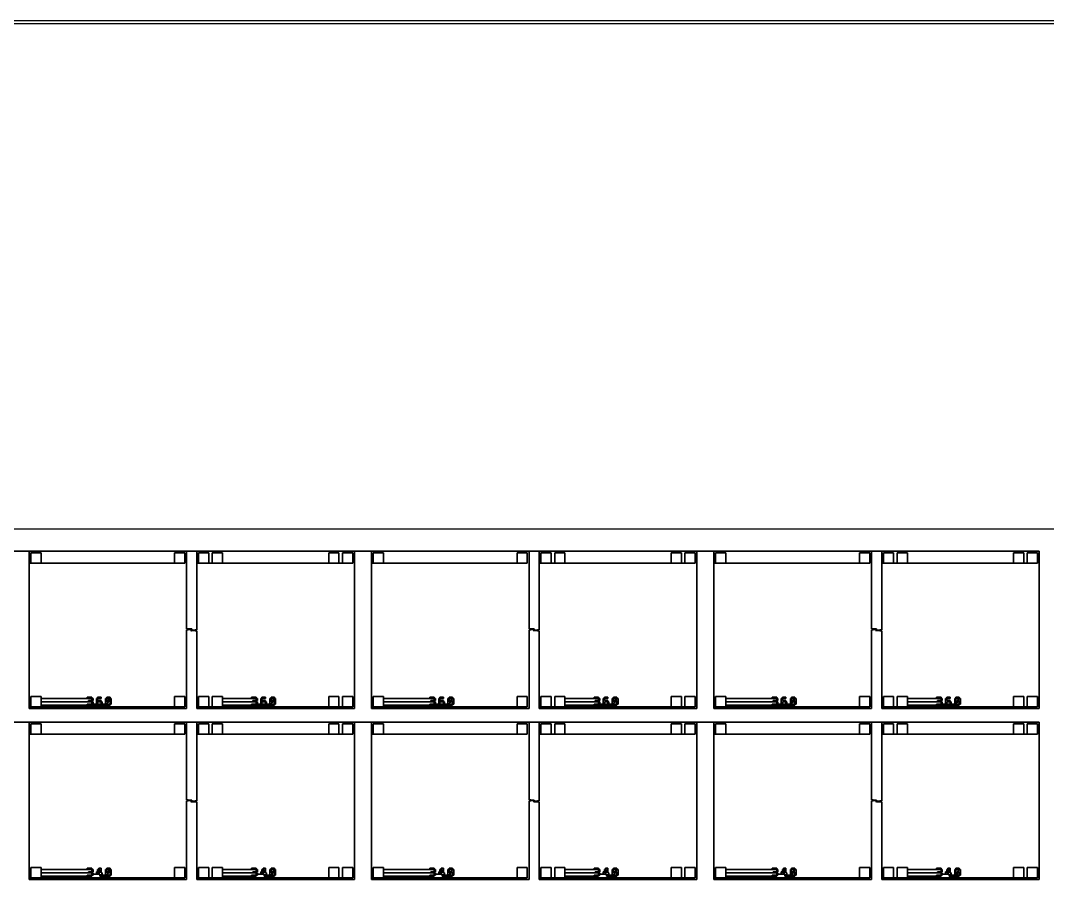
# Model space of a CAD drawing. Extents: x -10 to 10010, y -10 to 10010.
# Drawn here: x 5475 to 8474, y 7480 to 10010 of the extents above; entities that cross this region are included whole.
import ezdxf

# ---------------------------------------------------------------- set-up
doc = ezdxf.new("R2010")
doc.units = 0
for name, color, linetype in [('L0D0', 2, 'CONTINUOUS'), ('L10D0', 9, 'CONTINUOUS'), ('L11D0', 10, 'CONTINUOUS'), ('L5D0', 5, 'CONTINUOUS'), ('L6D0', 6, 'CONTINUOUS'), ('L7D0', 7, 'CONTINUOUS'), ('L8D0', 8, 'CONTINUOUS')]:
    doc.layers.add(name, color=color, linetype=linetype)

msp = doc.modelspace()

# ---------------------------------------------------------------- linework, layer by layer
at = {"layer": 'L0D0'}
msp.add_lwpolyline([(-10, -10), (-10, 0), (10000, 0), (10000, 10000), (0, 10000), (0, 0), (-10, 0), (-10, 10010), (10010, 10010), (10010, -10)], close=True, dxfattribs=at)
at = {"layer": 'L10D0'}
msp.add_lwpolyline([(1475, 1475), (1475, 8525), (8525, 8525), (8525, 1475)], close=True, dxfattribs=at)
at = {"layer": 'L11D0'}
for points in [[(1475, 8525), (8525, 8525), (8525, 1475), (1475, 1475)], [(5450, 8460), (5500, 8460), (5500, 8000), (5960, 8000), (5960, 8230), (5965, 8230), (5973, 8230.75), (5974.8, 8230.75), (5974.8, 8232.25), (5973, 8232.25), (5965, 8233), (5960, 8233), (5960, 8460), (5990, 8460), (5990, 8230), (5985, 8230), (5977, 8229.25), (5975.2, 8229.25), (5975.2, 8227.75), (5977, 8227.75), (5985, 8227), (5990, 8227), (5990, 8000), (6450, 8000), (6450, 8460), (6500, 8460), (6500, 8000), (6960, 8000), (6960, 8230), (6965, 8230), (6973, 8230.75), (6974.8, 8230.75), (6974.8, 8232.25), (6973, 8232.25), (6965, 8233), (6960, 8233), (6960, 8460), (6990, 8460), (6990, 8230), (6985, 8230), (6977, 8229.25), (6975.2, 8229.25), (6975.2, 8227.75), (6977, 8227.75), (6985, 8227), (6990, 8227), (6990, 8000), (7450, 8000), (7450, 8460), (7500, 8460), (7500, 8000), (7960, 8000), (7960, 8230), (7965, 8230), (7973, 8230.75), (7974.8, 8230.75), (7974.8, 8232.25), (7973, 8232.25), (7965, 8233), (7960, 8233), (7960, 8460), (7990, 8460), (7990, 8230), (7985, 8230), (7977, 8229.25), (7975.2, 8229.25), (7975.2, 8227.75), (7977, 8227.75), (7985, 8227), (7990, 8227), (7990, 8000), (8450, 8000), (8450, 8460), (1475, 8460)], [(5450, 7960), (5500, 7960), (5500, 7500), (5960, 7500), (5960, 7730), (5965, 7730), (5973, 7730.75), (5974.8, 7730.75), (5974.8, 7732.25), (5973, 7732.25), (5965, 7733), (5960, 7733), (5960, 7960), (5990, 7960), (5990, 7730), (5985, 7730), (5977, 7729.25), (5975.2, 7729.25), (5975.2, 7727.75), (5977, 7727.75), (5985, 7727), (5990, 7727), (5990, 7500), (6450, 7500), (6450, 7960), (6500, 7960), (6500, 7500), (6960, 7500), (6960, 7730), (6965, 7730), (6973, 7730.75), (6974.8, 7730.75), (6974.8, 7732.25), (6973, 7732.25), (6965, 7733), (6960, 7733), (6960, 7960), (6990, 7960), (6990, 7730), (6985, 7730), (6977, 7729.25), (6975.2, 7729.25), (6975.2, 7727.75), (6977, 7727.75), (6985, 7727), (6990, 7727), (6990, 7500), (7450, 7500), (7450, 7960), (7500, 7960), (7500, 7500), (7960, 7500), (7960, 7730), (7965, 7730), (7973, 7730.75), (7974.8, 7730.75), (7974.8, 7732.25), (7973, 7732.25), (7965, 7733), (7960, 7733), (7960, 7960), (7990, 7960), (7990, 7730), (7985, 7730), (7977, 7729.25), (7975.2, 7729.25), (7975.2, 7727.75), (7977, 7727.75), (7985, 7727), (7990, 7727), (7990, 7500), (8450, 7500), (8450, 7960), (1475, 7960)]]:
    msp.add_lwpolyline(points, dxfattribs=at)
for points in [[(5505, 8425), (5505, 8455), (5535, 8455), (5535, 8425)], [(5925, 8425), (5925, 8455), (5955, 8455), (5955, 8425)], [(5995, 8425), (5995, 8455), (6025, 8455), (6025, 8425)], [(6035, 8425), (6035, 8455), (6065, 8455), (6065, 8425)], [(6375, 8425), (6375, 8455), (6405, 8455), (6405, 8425)], [(6415, 8425), (6415, 8455), (6445, 8455), (6445, 8425)], [(6505, 8425), (6505, 8455), (6535, 8455), (6535, 8425)], [(6925, 8425), (6925, 8455), (6955, 8455), (6955, 8425)], [(6995, 8425), (6995, 8455), (7025, 8455), (7025, 8425)], [(7035, 8425), (7035, 8455), (7065, 8455), (7065, 8425)], [(7375, 8425), (7375, 8455), (7405, 8455), (7405, 8425)], [(7415, 8425), (7415, 8455), (7445, 8455), (7445, 8425)], [(7505, 8425), (7505, 8455), (7535, 8455), (7535, 8425)], [(7925, 8425), (7925, 8455), (7955, 8455), (7955, 8425)], [(7995, 8425), (7995, 8455), (8025, 8455), (8025, 8425)], [(8035, 8425), (8035, 8455), (8065, 8455), (8065, 8425)], [(8375, 8425), (8375, 8455), (8405, 8455), (8405, 8425)], [(8415, 8425), (8415, 8455), (8445, 8455), (8445, 8425)], [(5505, 8005), (5505, 8035), (5535, 8035), (5535, 8005)], [(5670, 8029.667), (5670, 8033), (5683.333, 8033), (5683.333, 8029.667)], [(5670, 8009.667), (5670, 8013), (5683.333, 8013), (5683.333, 8009.667)], [(5673.333, 8019.667), (5673.333, 8023), (5683.333, 8023), (5683.333, 8019.667)], [(5683.333, 8023), (5683.333, 8029.667), (5686.667, 8029.667), (5686.667, 8023)], [(5683.333, 8013), (5683.333, 8019.667), (5686.667, 8019.667), (5686.667, 8013)], [(5696.667, 8013), (5696.667, 8029.667), (5700, 8029.667), (5700, 8023), (5710, 8023), (5710, 8019.667), (5700, 8019.667), (5700, 8013)], [(5700, 8029.667), (5700, 8033), (5710, 8033), (5710, 8029.667)], [(5700, 8009.667), (5700, 8013), (5710, 8013), (5710, 8009.667)], [(5710, 8013), (5710, 8019.667), (5713.333, 8019.667), (5713.333, 8013)], [(5723.333, 8013), (5723.333, 8029.667), (5726.667, 8029.667), (5726.667, 8019.667), (5730, 8019.667), (5730, 8016.333), (5726.667, 8016.333), (5726.667, 8013)], [(5726.667, 8029.667), (5726.667, 8033), (5736.667, 8033), (5736.667, 8029.667)], [(5726.667, 8009.667), (5726.667, 8013), (5736.667, 8013), (5736.667, 8009.667)], [(5730, 8019.667), (5730, 8023), (5733.333, 8023), (5733.333, 8019.667)], [(5736.667, 8013), (5736.667, 8023), (5733.333, 8023), (5733.333, 8026.333), (5736.667, 8026.333), (5736.667, 8029.667), (5740, 8029.667), (5740, 8013)], [(5925, 8005), (5925, 8035), (5955, 8035), (5955, 8005)], [(5995, 8005), (5995, 8035), (6025, 8035), (6025, 8005)], [(6035, 8005), (6035, 8035), (6065, 8035), (6065, 8005)], [(6150, 8029.667), (6150, 8033), (6163.333, 8033), (6163.333, 8029.667)], [(6150, 8009.667), (6150, 8013), (6163.333, 8013), (6163.333, 8009.667)], [(6153.333, 8019.667), (6153.333, 8023), (6163.333, 8023), (6163.333, 8019.667)], [(6163.333, 8023), (6163.333, 8029.667), (6166.667, 8029.667), (6166.667, 8023)], [(6163.333, 8013), (6163.333, 8019.667), (6166.667, 8019.667), (6166.667, 8013)], [(6176.667, 8013), (6176.667, 8029.667), (6180, 8029.667), (6180, 8023), (6190, 8023), (6190, 8019.667), (6180, 8019.667), (6180, 8013)], [(6180, 8029.667), (6180, 8033), (6190, 8033), (6190, 8029.667)], [(6180, 8009.667), (6180, 8013), (6190, 8013), (6190, 8009.667)], [(6190, 8013), (6190, 8019.667), (6193.333, 8019.667), (6193.333, 8013)], [(6203.333, 8013), (6203.333, 8029.667), (6206.667, 8029.667), (6206.667, 8019.667), (6210, 8019.667), (6210, 8016.333), (6206.667, 8016.333), (6206.667, 8013)], [(6206.667, 8029.667), (6206.667, 8033), (6216.667, 8033), (6216.667, 8029.667)], [(6206.667, 8009.667), (6206.667, 8013), (6216.667, 8013), (6216.667, 8009.667)], [(6210, 8019.667), (6210, 8023), (6213.333, 8023), (6213.333, 8019.667)], [(6216.667, 8013), (6216.667, 8023), (6213.333, 8023), (6213.333, 8026.333), (6216.667, 8026.333), (6216.667, 8029.667), (6220, 8029.667), (6220, 8013)], [(6375, 8005), (6375, 8035), (6405, 8035), (6405, 8005)], [(6415, 8005), (6415, 8035), (6445, 8035), (6445, 8005)], [(6505, 8005), (6505, 8035), (6535, 8035), (6535, 8005)], [(6670, 8029.667), (6670, 8033), (6683.333, 8033), (6683.333, 8029.667)], [(6670, 8009.667), (6670, 8013), (6683.333, 8013), (6683.333, 8009.667)], [(6673.333, 8019.667), (6673.333, 8023), (6683.333, 8023), (6683.333, 8019.667)], [(6683.333, 8023), (6683.333, 8029.667), (6686.667, 8029.667), (6686.667, 8023)], [(6683.333, 8013), (6683.333, 8019.667), (6686.667, 8019.667), (6686.667, 8013)], [(6696.667, 8013), (6696.667, 8029.667), (6700, 8029.667), (6700, 8023), (6710, 8023), (6710, 8019.667), (6700, 8019.667), (6700, 8013)], [(6700, 8029.667), (6700, 8033), (6710, 8033), (6710, 8029.667)], [(6700, 8009.667), (6700, 8013), (6710, 8013), (6710, 8009.667)], [(6710, 8013), (6710, 8019.667), (6713.333, 8019.667), (6713.333, 8013)], [(6723.333, 8013), (6723.333, 8029.667), (6726.667, 8029.667), (6726.667, 8019.667), (6730, 8019.667), (6730, 8016.333), (6726.667, 8016.333), (6726.667, 8013)], [(6726.667, 8029.667), (6726.667, 8033), (6736.667, 8033), (6736.667, 8029.667)], [(6726.667, 8009.667), (6726.667, 8013), (6736.667, 8013), (6736.667, 8009.667)], [(6730, 8019.667), (6730, 8023), (6733.333, 8023), (6733.333, 8019.667)], [(6736.667, 8013), (6736.667, 8023), (6733.333, 8023), (6733.333, 8026.333), (6736.667, 8026.333), (6736.667, 8029.667), (6740, 8029.667), (6740, 8013)], [(6925, 8005), (6925, 8035), (6955, 8035), (6955, 8005)], [(6995, 8005), (6995, 8035), (7025, 8035), (7025, 8005)], [(7035, 8005), (7035, 8035), (7065, 8035), (7065, 8005)], [(7150, 8029.667), (7150, 8033), (7163.333, 8033), (7163.333, 8029.667)], [(7150, 8009.667), (7150, 8013), (7163.333, 8013), (7163.333, 8009.667)], [(7153.333, 8019.667), (7153.333, 8023), (7163.333, 8023), (7163.333, 8019.667)], [(7163.333, 8023), (7163.333, 8029.667), (7166.667, 8029.667), (7166.667, 8023)], [(7163.333, 8013), (7163.333, 8019.667), (7166.667, 8019.667), (7166.667, 8013)], [(7176.667, 8013), (7176.667, 8029.667), (7180, 8029.667), (7180, 8023), (7190, 8023), (7190, 8019.667), (7180, 8019.667), (7180, 8013)], [(7180, 8029.667), (7180, 8033), (7190, 8033), (7190, 8029.667)], [(7180, 8009.667), (7180, 8013), (7190, 8013), (7190, 8009.667)], [(7190, 8013), (7190, 8019.667), (7193.333, 8019.667), (7193.333, 8013)], [(7203.333, 8013), (7203.333, 8029.667), (7206.667, 8029.667), (7206.667, 8019.667), (7210, 8019.667), (7210, 8016.333), (7206.667, 8016.333), (7206.667, 8013)], [(7206.667, 8029.667), (7206.667, 8033), (7216.667, 8033), (7216.667, 8029.667)], [(7206.667, 8009.667), (7206.667, 8013), (7216.667, 8013), (7216.667, 8009.667)], [(7210, 8019.667), (7210, 8023), (7213.333, 8023), (7213.333, 8019.667)], [(7216.667, 8013), (7216.667, 8023), (7213.333, 8023), (7213.333, 8026.333), (7216.667, 8026.333), (7216.667, 8029.667), (7220, 8029.667), (7220, 8013)], [(7375, 8005), (7375, 8035), (7405, 8035), (7405, 8005)], [(7415, 8005), (7415, 8035), (7445, 8035), (7445, 8005)], [(7505, 8005), (7505, 8035), (7535, 8035), (7535, 8005)], [(7670, 8029.667), (7670, 8033), (7683.333, 8033), (7683.333, 8029.667)], [(7670, 8009.667), (7670, 8013), (7683.333, 8013), (7683.333, 8009.667)], [(7673.333, 8019.667), (7673.333, 8023), (7683.333, 8023), (7683.333, 8019.667)], [(7683.333, 8023), (7683.333, 8029.667), (7686.667, 8029.667), (7686.667, 8023)], [(7683.333, 8013), (7683.333, 8019.667), (7686.667, 8019.667), (7686.667, 8013)], [(7696.667, 8013), (7696.667, 8029.667), (7700, 8029.667), (7700, 8023), (7710, 8023), (7710, 8019.667), (7700, 8019.667), (7700, 8013)], [(7700, 8029.667), (7700, 8033), (7710, 8033), (7710, 8029.667)], [(7700, 8009.667), (7700, 8013), (7710, 8013), (7710, 8009.667)], [(7710, 8013), (7710, 8019.667), (7713.333, 8019.667), (7713.333, 8013)], [(7723.333, 8013), (7723.333, 8029.667), (7726.667, 8029.667), (7726.667, 8019.667), (7730, 8019.667), (7730, 8016.333), (7726.667, 8016.333), (7726.667, 8013)], [(7726.667, 8029.667), (7726.667, 8033), (7736.667, 8033), (7736.667, 8029.667)], [(7726.667, 8009.667), (7726.667, 8013), (7736.667, 8013), (7736.667, 8009.667)], [(7730, 8019.667), (7730, 8023), (7733.333, 8023), (7733.333, 8019.667)], [(7736.667, 8013), (7736.667, 8023), (7733.333, 8023), (7733.333, 8026.333), (7736.667, 8026.333), (7736.667, 8029.667), (7740, 8029.667), (7740, 8013)], [(7925, 8005), (7925, 8035), (7955, 8035), (7955, 8005)], [(7995, 8005), (7995, 8035), (8025, 8035), (8025, 8005)], [(8035, 8005), (8035, 8035), (8065, 8035), (8065, 8005)], [(8150, 8029.667), (8150, 8033), (8163.333, 8033), (8163.333, 8029.667)], [(8150, 8009.667), (8150, 8013), (8163.333, 8013), (8163.333, 8009.667)], [(8153.333, 8019.667), (8153.333, 8023), (8163.333, 8023), (8163.333, 8019.667)], [(8163.333, 8023), (8163.333, 8029.667), (8166.667, 8029.667), (8166.667, 8023)], [(8163.333, 8013), (8163.333, 8019.667), (8166.667, 8019.667), (8166.667, 8013)], [(8176.667, 8013), (8176.667, 8029.667), (8180, 8029.667), (8180, 8023), (8190, 8023), (8190, 8019.667), (8180, 8019.667), (8180, 8013)], [(8180, 8029.667), (8180, 8033), (8190, 8033), (8190, 8029.667)], [(8180, 8009.667), (8180, 8013), (8190, 8013), (8190, 8009.667)], [(8190, 8013), (8190, 8019.667), (8193.333, 8019.667), (8193.333, 8013)], [(8203.333, 8013), (8203.333, 8029.667), (8206.667, 8029.667), (8206.667, 8019.667), (8210, 8019.667), (8210, 8016.333), (8206.667, 8016.333), (8206.667, 8013)], [(8206.667, 8029.667), (8206.667, 8033), (8216.667, 8033), (8216.667, 8029.667)], [(8206.667, 8009.667), (8206.667, 8013), (8216.667, 8013), (8216.667, 8009.667)], [(8210, 8019.667), (8210, 8023), (8213.333, 8023), (8213.333, 8019.667)], [(8216.667, 8013), (8216.667, 8023), (8213.333, 8023), (8213.333, 8026.333), (8216.667, 8026.333), (8216.667, 8029.667), (8220, 8029.667), (8220, 8013)], [(8375, 8005), (8375, 8035), (8405, 8035), (8405, 8005)], [(8415, 8005), (8415, 8035), (8445, 8035), (8445, 8005)], [(5505, 7925), (5505, 7955), (5535, 7955), (5535, 7925)], [(5925, 7925), (5925, 7955), (5955, 7955), (5955, 7925)], [(5995, 7925), (5995, 7955), (6025, 7955), (6025, 7925)], [(6035, 7925), (6035, 7955), (6065, 7955), (6065, 7925)], [(6375, 7925), (6375, 7955), (6405, 7955), (6405, 7925)], [(6415, 7925), (6415, 7955), (6445, 7955), (6445, 7925)], [(6505, 7925), (6505, 7955), (6535, 7955), (6535, 7925)], [(6925, 7925), (6925, 7955), (6955, 7955), (6955, 7925)], [(6995, 7925), (6995, 7955), (7025, 7955), (7025, 7925)], [(7035, 7925), (7035, 7955), (7065, 7955), (7065, 7925)], [(7375, 7925), (7375, 7955), (7405, 7955), (7405, 7925)], [(7415, 7925), (7415, 7955), (7445, 7955), (7445, 7925)], [(7505, 7925), (7505, 7955), (7535, 7955), (7535, 7925)], [(7925, 7925), (7925, 7955), (7955, 7955), (7955, 7925)], [(7995, 7925), (7995, 7955), (8025, 7955), (8025, 7925)], [(8035, 7925), (8035, 7955), (8065, 7955), (8065, 7925)], [(8375, 7925), (8375, 7955), (8405, 7955), (8405, 7925)], [(8415, 7925), (8415, 7955), (8445, 7955), (8445, 7925)], [(5505, 7505), (5505, 7535), (5535, 7535), (5535, 7505)], [(5670, 7529.667), (5670, 7533), (5683.333, 7533), (5683.333, 7529.667)], [(5683.333, 7523), (5683.333, 7529.667), (5686.667, 7529.667), (5686.667, 7523)], [(5706.667, 7509.667), (5706.667, 7516.333), (5696.667, 7516.333), (5696.667, 7523), (5700, 7523), (5700, 7519.667), (5706.667, 7519.667), (5706.667, 7529.667), (5703.333, 7529.667), (5703.333, 7533), (5710, 7533), (5710, 7519.667), (5713.333, 7519.667), (5713.333, 7516.333), (5710, 7516.333), (5710, 7509.667)], [(5700, 7523), (5700, 7529.667), (5703.333, 7529.667), (5703.333, 7523)], [(5723.333, 7513), (5723.333, 7529.667), (5726.667, 7529.667), (5726.667, 7519.667), (5730, 7519.667), (5730, 7516.333), (5726.667, 7516.333), (5726.667, 7513)], [(5726.667, 7529.667), (5726.667, 7533), (5736.667, 7533), (5736.667, 7529.667)], [(5736.667, 7513), (5736.667, 7523), (5733.333, 7523), (5733.333, 7526.333), (5736.667, 7526.333), (5736.667, 7529.667), (5740, 7529.667), (5740, 7513)], [(5925, 7505), (5925, 7535), (5955, 7535), (5955, 7505)], [(5995, 7505), (5995, 7535), (6025, 7535), (6025, 7505)], [(6035, 7505), (6035, 7535), (6065, 7535), (6065, 7505)], [(6150, 7529.667), (6150, 7533), (6163.333, 7533), (6163.333, 7529.667)], [(6163.333, 7523), (6163.333, 7529.667), (6166.667, 7529.667), (6166.667, 7523)], [(6186.667, 7509.667), (6186.667, 7516.333), (6176.667, 7516.333), (6176.667, 7523), (6180, 7523), (6180, 7519.667), (6186.667, 7519.667), (6186.667, 7529.667), (6183.333, 7529.667), (6183.333, 7533), (6190, 7533), (6190, 7519.667), (6193.333, 7519.667), (6193.333, 7516.333), (6190, 7516.333), (6190, 7509.667)], [(6180, 7523), (6180, 7529.667), (6183.333, 7529.667), (6183.333, 7523)], [(6203.333, 7513), (6203.333, 7529.667), (6206.667, 7529.667), (6206.667, 7519.667), (6210, 7519.667), (6210, 7516.333), (6206.667, 7516.333), (6206.667, 7513)], [(6206.667, 7529.667), (6206.667, 7533), (6216.667, 7533), (6216.667, 7529.667)], [(6216.667, 7513), (6216.667, 7523), (6213.333, 7523), (6213.333, 7526.333), (6216.667, 7526.333), (6216.667, 7529.667), (6220, 7529.667), (6220, 7513)], [(6375, 7505), (6375, 7535), (6405, 7535), (6405, 7505)], [(6415, 7505), (6415, 7535), (6445, 7535), (6445, 7505)], [(6505, 7505), (6505, 7535), (6535, 7535), (6535, 7505)], [(6670, 7529.667), (6670, 7533), (6683.333, 7533), (6683.333, 7529.667)], [(6683.333, 7523), (6683.333, 7529.667), (6686.667, 7529.667), (6686.667, 7523)], [(6706.667, 7509.667), (6706.667, 7516.333), (6696.667, 7516.333), (6696.667, 7523), (6700, 7523), (6700, 7519.667), (6706.667, 7519.667), (6706.667, 7529.667), (6703.333, 7529.667), (6703.333, 7533), (6710, 7533), (6710, 7519.667), (6713.333, 7519.667), (6713.333, 7516.333), (6710, 7516.333), (6710, 7509.667)], [(6700, 7523), (6700, 7529.667), (6703.333, 7529.667), (6703.333, 7523)], [(6723.333, 7513), (6723.333, 7529.667), (6726.667, 7529.667), (6726.667, 7519.667), (6730, 7519.667), (6730, 7516.333), (6726.667, 7516.333), (6726.667, 7513)], [(6726.667, 7529.667), (6726.667, 7533), (6736.667, 7533), (6736.667, 7529.667)], [(6736.667, 7513), (6736.667, 7523), (6733.333, 7523), (6733.333, 7526.333), (6736.667, 7526.333), (6736.667, 7529.667), (6740, 7529.667), (6740, 7513)], [(6925, 7505), (6925, 7535), (6955, 7535), (6955, 7505)], [(6995, 7505), (6995, 7535), (7025, 7535), (7025, 7505)], [(7035, 7505), (7035, 7535), (7065, 7535), (7065, 7505)], [(7150, 7529.667), (7150, 7533), (7163.333, 7533), (7163.333, 7529.667)], [(7163.333, 7523), (7163.333, 7529.667), (7166.667, 7529.667), (7166.667, 7523)], [(7186.667, 7509.667), (7186.667, 7516.333), (7176.667, 7516.333), (7176.667, 7523), (7180, 7523), (7180, 7519.667), (7186.667, 7519.667), (7186.667, 7529.667), (7183.333, 7529.667), (7183.333, 7533), (7190, 7533), (7190, 7519.667), (7193.333, 7519.667), (7193.333, 7516.333), (7190, 7516.333), (7190, 7509.667)], [(7180, 7523), (7180, 7529.667), (7183.333, 7529.667), (7183.333, 7523)], [(7203.333, 7513), (7203.333, 7529.667), (7206.667, 7529.667), (7206.667, 7519.667), (7210, 7519.667), (7210, 7516.333), (7206.667, 7516.333), (7206.667, 7513)], [(7206.667, 7529.667), (7206.667, 7533), (7216.667, 7533), (7216.667, 7529.667)], [(7216.667, 7513), (7216.667, 7523), (7213.333, 7523), (7213.333, 7526.333), (7216.667, 7526.333), (7216.667, 7529.667), (7220, 7529.667), (7220, 7513)], [(7375, 7505), (7375, 7535), (7405, 7535), (7405, 7505)], [(7415, 7505), (7415, 7535), (7445, 7535), (7445, 7505)], [(7505, 7505), (7505, 7535), (7535, 7535), (7535, 7505)], [(7670, 7529.667), (7670, 7533), (7683.333, 7533), (7683.333, 7529.667)], [(7683.333, 7523), (7683.333, 7529.667), (7686.667, 7529.667), (7686.667, 7523)], [(7706.667, 7509.667), (7706.667, 7516.333), (7696.667, 7516.333), (7696.667, 7523), (7700, 7523), (7700, 7519.667), (7706.667, 7519.667), (7706.667, 7529.667), (7703.333, 7529.667), (7703.333, 7533), (7710, 7533), (7710, 7519.667), (7713.333, 7519.667), (7713.333, 7516.333), (7710, 7516.333), (7710, 7509.667)], [(7700, 7523), (7700, 7529.667), (7703.333, 7529.667), (7703.333, 7523)], [(7723.333, 7513), (7723.333, 7529.667), (7726.667, 7529.667), (7726.667, 7519.667), (7730, 7519.667), (7730, 7516.333), (7726.667, 7516.333), (7726.667, 7513)], [(7726.667, 7529.667), (7726.667, 7533), (7736.667, 7533), (7736.667, 7529.667)], [(7736.667, 7513), (7736.667, 7523), (7733.333, 7523), (7733.333, 7526.333), (7736.667, 7526.333), (7736.667, 7529.667), (7740, 7529.667), (7740, 7513)], [(7925, 7505), (7925, 7535), (7955, 7535), (7955, 7505)], [(7995, 7505), (7995, 7535), (8025, 7535), (8025, 7505)], [(8035, 7505), (8035, 7535), (8065, 7535), (8065, 7505)], [(8150, 7529.667), (8150, 7533), (8163.333, 7533), (8163.333, 7529.667)], [(8163.333, 7523), (8163.333, 7529.667), (8166.667, 7529.667), (8166.667, 7523)], [(8186.667, 7509.667), (8186.667, 7516.333), (8176.667, 7516.333), (8176.667, 7523), (8180, 7523), (8180, 7519.667), (8186.667, 7519.667), (8186.667, 7529.667), (8183.333, 7529.667), (8183.333, 7533), (8190, 7533), (8190, 7519.667), (8193.333, 7519.667), (8193.333, 7516.333), (8190, 7516.333), (8190, 7509.667)], [(8180, 7523), (8180, 7529.667), (8183.333, 7529.667), (8183.333, 7523)], [(8203.333, 7513), (8203.333, 7529.667), (8206.667, 7529.667), (8206.667, 7519.667), (8210, 7519.667), (8210, 7516.333), (8206.667, 7516.333), (8206.667, 7513)], [(8206.667, 7529.667), (8206.667, 7533), (8216.667, 7533), (8216.667, 7529.667)], [(8216.667, 7513), (8216.667, 7523), (8213.333, 7523), (8213.333, 7526.333), (8216.667, 7526.333), (8216.667, 7529.667), (8220, 7529.667), (8220, 7513)], [(8375, 7505), (8375, 7535), (8405, 7535), (8405, 7505)], [(8415, 7505), (8415, 7535), (8445, 7535), (8445, 7505)], [(5670, 7509.667), (5670, 7513), (5683.333, 7513), (5683.333, 7509.667)], [(5673.333, 7519.667), (5673.333, 7523), (5683.333, 7523), (5683.333, 7519.667)], [(5683.333, 7513), (5683.333, 7519.667), (5686.667, 7519.667), (5686.667, 7513)], [(5726.667, 7509.667), (5726.667, 7513), (5736.667, 7513), (5736.667, 7509.667)], [(5730, 7519.667), (5730, 7523), (5733.333, 7523), (5733.333, 7519.667)], [(6150, 7509.667), (6150, 7513), (6163.333, 7513), (6163.333, 7509.667)], [(6153.333, 7519.667), (6153.333, 7523), (6163.333, 7523), (6163.333, 7519.667)], [(6163.333, 7513), (6163.333, 7519.667), (6166.667, 7519.667), (6166.667, 7513)], [(6206.667, 7509.667), (6206.667, 7513), (6216.667, 7513), (6216.667, 7509.667)], [(6210, 7519.667), (6210, 7523), (6213.333, 7523), (6213.333, 7519.667)], [(6670, 7509.667), (6670, 7513), (6683.333, 7513), (6683.333, 7509.667)], [(6673.333, 7519.667), (6673.333, 7523), (6683.333, 7523), (6683.333, 7519.667)], [(6683.333, 7513), (6683.333, 7519.667), (6686.667, 7519.667), (6686.667, 7513)], [(6726.667, 7509.667), (6726.667, 7513), (6736.667, 7513), (6736.667, 7509.667)], [(6730, 7519.667), (6730, 7523), (6733.333, 7523), (6733.333, 7519.667)], [(7150, 7509.667), (7150, 7513), (7163.333, 7513), (7163.333, 7509.667)], [(7153.333, 7519.667), (7153.333, 7523), (7163.333, 7523), (7163.333, 7519.667)], [(7163.333, 7513), (7163.333, 7519.667), (7166.667, 7519.667), (7166.667, 7513)], [(7206.667, 7509.667), (7206.667, 7513), (7216.667, 7513), (7216.667, 7509.667)], [(7210, 7519.667), (7210, 7523), (7213.333, 7523), (7213.333, 7519.667)], [(7670, 7509.667), (7670, 7513), (7683.333, 7513), (7683.333, 7509.667)], [(7673.333, 7519.667), (7673.333, 7523), (7683.333, 7523), (7683.333, 7519.667)], [(7683.333, 7513), (7683.333, 7519.667), (7686.667, 7519.667), (7686.667, 7513)], [(7726.667, 7509.667), (7726.667, 7513), (7736.667, 7513), (7736.667, 7509.667)], [(7730, 7519.667), (7730, 7523), (7733.333, 7523), (7733.333, 7519.667)], [(8150, 7509.667), (8150, 7513), (8163.333, 7513), (8163.333, 7509.667)], [(8153.333, 7519.667), (8153.333, 7523), (8163.333, 7523), (8163.333, 7519.667)], [(8163.333, 7513), (8163.333, 7519.667), (8166.667, 7519.667), (8166.667, 7513)], [(8206.667, 7509.667), (8206.667, 7513), (8216.667, 7513), (8216.667, 7509.667)], [(8210, 7519.667), (8210, 7523), (8213.333, 7523), (8213.333, 7519.667)]]:
    msp.add_lwpolyline(points, close=True, dxfattribs=at)
at = {"layer": 'L5D0'}
for points in [[(5500, 8000), (5500, 8005), (5955, 8005), (5955, 8035), (5925, 8035), (5925, 8005), (5535, 8005), (5535, 8009.667), (5736.667, 8009.667), (5736.667, 8013), (5726.667, 8013), (5726.667, 8009.667), (5710, 8009.667), (5710, 8013), (5700, 8013), (5700, 8009.667), (5683.333, 8009.667), (5683.333, 8013), (5726.667, 8013), (5726.667, 8016.333), (5730, 8016.333), (5730, 8019.667), (5726.667, 8019.667), (5733.333, 8019.667), (5733.333, 8023), (5736.667, 8023), (5736.667, 8013), (5740, 8013), (5740, 8029.667), (5736.667, 8029.667), (5736.667, 8026.333), (5733.333, 8026.333), (5733.333, 8023), (5730, 8023), (5730, 8019.667), (5726.667, 8019.667), (5726.667, 8029.667), (5736.667, 8029.667), (5736.667, 8033), (5726.667, 8033), (5726.667, 8029.667), (5723.333, 8029.667), (5723.333, 8013), (5713.333, 8013), (5713.333, 8019.667), (5710, 8019.667), (5710, 8013), (5700, 8013), (5700, 8019.667), (5710, 8019.667), (5710, 8023), (5700, 8023), (5700, 8029.667), (5710, 8029.667), (5710, 8033), (5700, 8033), (5700, 8029.667), (5696.667, 8029.667), (5696.667, 8013), (5686.667, 8013), (5686.667, 8019.667), (5683.333, 8019.667), (5683.333, 8013), (5670, 8013), (5670, 8009.667), (5535, 8009.667), (5535, 8019.667), (5683.333, 8019.667), (5683.333, 8023), (5686.667, 8023), (5686.667, 8029.667), (5683.333, 8029.667), (5683.333, 8023), (5673.333, 8023), (5673.333, 8019.667), (5535, 8019.667), (5535, 8029.667), (5683.333, 8029.667), (5683.333, 8033), (5670, 8033), (5670, 8029.667), (5535, 8029.667), (5535, 8035), (5505, 8035), (5505, 8005), (5500, 8005), (5500, 8425), (5955, 8425), (5955, 8455), (5925, 8455), (5925, 8425), (5535, 8425), (5535, 8455), (5505, 8455), (5505, 8425), (5500, 8425), (5500, 8460), (5960, 8460), (5960, 8233), (5965, 8233), (5973, 8232.25), (5974.8, 8232.25), (5974.8, 8230.75), (5973, 8230.75), (5965, 8230), (5960, 8230), (5960, 8000)], [(5990, 8000), (5990, 8005), (6445, 8005), (6445, 8035), (6415, 8035), (6415, 8005), (6405, 8005), (6405, 8035), (6375, 8035), (6375, 8005), (6065, 8005), (6065, 8009.667), (6216.667, 8009.667), (6216.667, 8013), (6206.667, 8013), (6206.667, 8009.667), (6190, 8009.667), (6190, 8013), (6180, 8013), (6180, 8009.667), (6163.333, 8009.667), (6163.333, 8013), (6206.667, 8013), (6206.667, 8016.333), (6210, 8016.333), (6210, 8019.667), (6206.667, 8019.667), (6213.333, 8019.667), (6213.333, 8023), (6216.667, 8023), (6216.667, 8013), (6220, 8013), (6220, 8029.667), (6216.667, 8029.667), (6216.667, 8026.333), (6213.333, 8026.333), (6213.333, 8023), (6210, 8023), (6210, 8019.667), (6206.667, 8019.667), (6206.667, 8029.667), (6216.667, 8029.667), (6216.667, 8033), (6206.667, 8033), (6206.667, 8029.667), (6203.333, 8029.667), (6203.333, 8013), (6193.333, 8013), (6193.333, 8019.667), (6190, 8019.667), (6190, 8013), (6180, 8013), (6180, 8019.667), (6190, 8019.667), (6190, 8023), (6180, 8023), (6180, 8029.667), (6190, 8029.667), (6190, 8033), (6180, 8033), (6180, 8029.667), (6176.667, 8029.667), (6176.667, 8013), (6166.667, 8013), (6166.667, 8019.667), (6163.333, 8019.667), (6163.333, 8013), (6150, 8013), (6150, 8009.667), (6065, 8009.667), (6065, 8019.667), (6163.333, 8019.667), (6163.333, 8023), (6166.667, 8023), (6166.667, 8029.667), (6163.333, 8029.667), (6163.333, 8023), (6153.333, 8023), (6153.333, 8019.667), (6065, 8019.667), (6065, 8029.667), (6163.333, 8029.667), (6163.333, 8033), (6150, 8033), (6150, 8029.667), (6065, 8029.667), (6065, 8035), (6035, 8035), (6035, 8005), (6025, 8005), (6025, 8035), (5995, 8035), (5995, 8005), (5990, 8005), (5990, 8227), (5985, 8227), (5977, 8227.75), (5975.2, 8227.75), (5975.2, 8229.25), (5977, 8229.25), (5985, 8230), (5990, 8230), (5990, 8425), (6445, 8425), (6445, 8455), (6415, 8455), (6415, 8425), (6405, 8425), (6405, 8455), (6375, 8455), (6375, 8425), (6065, 8425), (6065, 8455), (6035, 8455), (6035, 8425), (6025, 8425), (6025, 8455), (5995, 8455), (5995, 8425), (5990, 8425), (5990, 8460), (6450, 8460), (6450, 8000)], [(6500, 8000), (6500, 8005), (6955, 8005), (6955, 8035), (6925, 8035), (6925, 8005), (6535, 8005), (6535, 8009.667), (6736.667, 8009.667), (6736.667, 8013), (6726.667, 8013), (6726.667, 8009.667), (6710, 8009.667), (6710, 8013), (6700, 8013), (6700, 8009.667), (6683.333, 8009.667), (6683.333, 8013), (6726.667, 8013), (6726.667, 8016.333), (6730, 8016.333), (6730, 8019.667), (6726.667, 8019.667), (6733.333, 8019.667), (6733.333, 8023), (6736.667, 8023), (6736.667, 8013), (6740, 8013), (6740, 8029.667), (6736.667, 8029.667), (6736.667, 8026.333), (6733.333, 8026.333), (6733.333, 8023), (6730, 8023), (6730, 8019.667), (6726.667, 8019.667), (6726.667, 8029.667), (6736.667, 8029.667), (6736.667, 8033), (6726.667, 8033), (6726.667, 8029.667), (6723.333, 8029.667), (6723.333, 8013), (6713.333, 8013), (6713.333, 8019.667), (6710, 8019.667), (6710, 8013), (6700, 8013), (6700, 8019.667), (6710, 8019.667), (6710, 8023), (6700, 8023), (6700, 8029.667), (6710, 8029.667), (6710, 8033), (6700, 8033), (6700, 8029.667), (6696.667, 8029.667), (6696.667, 8013), (6686.667, 8013), (6686.667, 8019.667), (6683.333, 8019.667), (6683.333, 8013), (6670, 8013), (6670, 8009.667), (6535, 8009.667), (6535, 8019.667), (6683.333, 8019.667), (6683.333, 8023), (6686.667, 8023), (6686.667, 8029.667), (6683.333, 8029.667), (6683.333, 8023), (6673.333, 8023), (6673.333, 8019.667), (6535, 8019.667), (6535, 8029.667), (6683.333, 8029.667), (6683.333, 8033), (6670, 8033), (6670, 8029.667), (6535, 8029.667), (6535, 8035), (6505, 8035), (6505, 8005), (6500, 8005), (6500, 8425), (6955, 8425), (6955, 8455), (6925, 8455), (6925, 8425), (6535, 8425), (6535, 8455), (6505, 8455), (6505, 8425), (6500, 8425), (6500, 8460), (6960, 8460), (6960, 8233), (6965, 8233), (6973, 8232.25), (6974.8, 8232.25), (6974.8, 8230.75), (6973, 8230.75), (6965, 8230), (6960, 8230), (6960, 8000)], [(6990, 8000), (6990, 8005), (7445, 8005), (7445, 8035), (7415, 8035), (7415, 8005), (7405, 8005), (7405, 8035), (7375, 8035), (7375, 8005), (7065, 8005), (7065, 8009.667), (7216.667, 8009.667), (7216.667, 8013), (7206.667, 8013), (7206.667, 8009.667), (7190, 8009.667), (7190, 8013), (7180, 8013), (7180, 8009.667), (7163.333, 8009.667), (7163.333, 8013), (7206.667, 8013), (7206.667, 8016.333), (7210, 8016.333), (7210, 8019.667), (7206.667, 8019.667), (7213.333, 8019.667), (7213.333, 8023), (7216.667, 8023), (7216.667, 8013), (7220, 8013), (7220, 8029.667), (7216.667, 8029.667), (7216.667, 8026.333), (7213.333, 8026.333), (7213.333, 8023), (7210, 8023), (7210, 8019.667), (7206.667, 8019.667), (7206.667, 8029.667), (7216.667, 8029.667), (7216.667, 8033), (7206.667, 8033), (7206.667, 8029.667), (7203.333, 8029.667), (7203.333, 8013), (7193.333, 8013), (7193.333, 8019.667), (7190, 8019.667), (7190, 8013), (7180, 8013), (7180, 8019.667), (7190, 8019.667), (7190, 8023), (7180, 8023), (7180, 8029.667), (7190, 8029.667), (7190, 8033), (7180, 8033), (7180, 8029.667), (7176.667, 8029.667), (7176.667, 8013), (7166.667, 8013), (7166.667, 8019.667), (7163.333, 8019.667), (7163.333, 8013), (7150, 8013), (7150, 8009.667), (7065, 8009.667), (7065, 8019.667), (7163.333, 8019.667), (7163.333, 8023), (7166.667, 8023), (7166.667, 8029.667), (7163.333, 8029.667), (7163.333, 8023), (7153.333, 8023), (7153.333, 8019.667), (7065, 8019.667), (7065, 8029.667), (7163.333, 8029.667), (7163.333, 8033), (7150, 8033), (7150, 8029.667), (7065, 8029.667), (7065, 8035), (7035, 8035), (7035, 8005), (7025, 8005), (7025, 8035), (6995, 8035), (6995, 8005), (6990, 8005), (6990, 8227), (6985, 8227), (6977, 8227.75), (6975.2, 8227.75), (6975.2, 8229.25), (6977, 8229.25), (6985, 8230), (6990, 8230), (6990, 8425), (7445, 8425), (7445, 8455), (7415, 8455), (7415, 8425), (7405, 8425), (7405, 8455), (7375, 8455), (7375, 8425), (7065, 8425), (7065, 8455), (7035, 8455), (7035, 8425), (7025, 8425), (7025, 8455), (6995, 8455), (6995, 8425), (6990, 8425), (6990, 8460), (7450, 8460), (7450, 8000)], [(7500, 8000), (7500, 8005), (7955, 8005), (7955, 8035), (7925, 8035), (7925, 8005), (7535, 8005), (7535, 8009.667), (7736.667, 8009.667), (7736.667, 8013), (7726.667, 8013), (7726.667, 8009.667), (7710, 8009.667), (7710, 8013), (7700, 8013), (7700, 8009.667), (7683.333, 8009.667), (7683.333, 8013), (7726.667, 8013), (7726.667, 8016.333), (7730, 8016.333), (7730, 8019.667), (7726.667, 8019.667), (7733.333, 8019.667), (7733.333, 8023), (7736.667, 8023), (7736.667, 8013), (7740, 8013), (7740, 8029.667), (7736.667, 8029.667), (7736.667, 8026.333), (7733.333, 8026.333), (7733.333, 8023), (7730, 8023), (7730, 8019.667), (7726.667, 8019.667), (7726.667, 8029.667), (7736.667, 8029.667), (7736.667, 8033), (7726.667, 8033), (7726.667, 8029.667), (7723.333, 8029.667), (7723.333, 8013), (7713.333, 8013), (7713.333, 8019.667), (7710, 8019.667), (7710, 8013), (7700, 8013), (7700, 8019.667), (7710, 8019.667), (7710, 8023), (7700, 8023), (7700, 8029.667), (7710, 8029.667), (7710, 8033), (7700, 8033), (7700, 8029.667), (7696.667, 8029.667), (7696.667, 8013), (7686.667, 8013), (7686.667, 8019.667), (7683.333, 8019.667), (7683.333, 8013), (7670, 8013), (7670, 8009.667), (7535, 8009.667), (7535, 8019.667), (7683.333, 8019.667), (7683.333, 8023), (7686.667, 8023), (7686.667, 8029.667), (7683.333, 8029.667), (7683.333, 8023), (7673.333, 8023), (7673.333, 8019.667), (7535, 8019.667), (7535, 8029.667), (7683.333, 8029.667), (7683.333, 8033), (7670, 8033), (7670, 8029.667), (7535, 8029.667), (7535, 8035), (7505, 8035), (7505, 8005), (7500, 8005), (7500, 8425), (7955, 8425), (7955, 8455), (7925, 8455), (7925, 8425), (7535, 8425), (7535, 8455), (7505, 8455), (7505, 8425), (7500, 8425), (7500, 8460), (7960, 8460), (7960, 8233), (7965, 8233), (7973, 8232.25), (7974.8, 8232.25), (7974.8, 8230.75), (7973, 8230.75), (7965, 8230), (7960, 8230), (7960, 8000)], [(7990, 8000), (7990, 8005), (8445, 8005), (8445, 8035), (8415, 8035), (8415, 8005), (8405, 8005), (8405, 8035), (8375, 8035), (8375, 8005), (8065, 8005), (8065, 8009.667), (8216.667, 8009.667), (8216.667, 8013), (8206.667, 8013), (8206.667, 8009.667), (8190, 8009.667), (8190, 8013), (8180, 8013), (8180, 8009.667), (8163.333, 8009.667), (8163.333, 8013), (8206.667, 8013), (8206.667, 8016.333), (8210, 8016.333), (8210, 8019.667), (8206.667, 8019.667), (8213.333, 8019.667), (8213.333, 8023), (8216.667, 8023), (8216.667, 8013), (8220, 8013), (8220, 8029.667), (8216.667, 8029.667), (8216.667, 8026.333), (8213.333, 8026.333), (8213.333, 8023), (8210, 8023), (8210, 8019.667), (8206.667, 8019.667), (8206.667, 8029.667), (8216.667, 8029.667), (8216.667, 8033), (8206.667, 8033), (8206.667, 8029.667), (8203.333, 8029.667), (8203.333, 8013), (8193.333, 8013), (8193.333, 8019.667), (8190, 8019.667), (8190, 8013), (8180, 8013), (8180, 8019.667), (8190, 8019.667), (8190, 8023), (8180, 8023), (8180, 8029.667), (8190, 8029.667), (8190, 8033), (8180, 8033), (8180, 8029.667), (8176.667, 8029.667), (8176.667, 8013), (8166.667, 8013), (8166.667, 8019.667), (8163.333, 8019.667), (8163.333, 8013), (8150, 8013), (8150, 8009.667), (8065, 8009.667), (8065, 8019.667), (8163.333, 8019.667), (8163.333, 8023), (8166.667, 8023), (8166.667, 8029.667), (8163.333, 8029.667), (8163.333, 8023), (8153.333, 8023), (8153.333, 8019.667), (8065, 8019.667), (8065, 8029.667), (8163.333, 8029.667), (8163.333, 8033), (8150, 8033), (8150, 8029.667), (8065, 8029.667), (8065, 8035), (8035, 8035), (8035, 8005), (8025, 8005), (8025, 8035), (7995, 8035), (7995, 8005), (7990, 8005), (7990, 8227), (7985, 8227), (7977, 8227.75), (7975.2, 8227.75), (7975.2, 8229.25), (7977, 8229.25), (7985, 8230), (7990, 8230), (7990, 8425), (8445, 8425), (8445, 8455), (8415, 8455), (8415, 8425), (8405, 8425), (8405, 8455), (8375, 8455), (8375, 8425), (8065, 8425), (8065, 8455), (8035, 8455), (8035, 8425), (8025, 8425), (8025, 8455), (7995, 8455), (7995, 8425), (7990, 8425), (7990, 8460), (8450, 8460), (8450, 8000)], [(5500, 7500), (5500, 7505), (5955, 7505), (5955, 7535), (5925, 7535), (5925, 7505), (5535, 7505), (5535, 7509.667), (5683.333, 7509.667), (5683.333, 7513), (5686.667, 7513), (5686.667, 7516.333), (5706.667, 7516.333), (5706.667, 7509.667), (5736.667, 7509.667), (5736.667, 7513), (5726.667, 7513), (5726.667, 7509.667), (5710, 7509.667), (5710, 7513), (5726.667, 7513), (5726.667, 7516.333), (5730, 7516.333), (5730, 7519.667), (5726.667, 7519.667), (5733.333, 7519.667), (5733.333, 7523), (5736.667, 7523), (5736.667, 7513), (5740, 7513), (5740, 7529.667), (5736.667, 7529.667), (5736.667, 7526.333), (5733.333, 7526.333), (5733.333, 7523), (5730, 7523), (5730, 7519.667), (5726.667, 7519.667), (5726.667, 7529.667), (5736.667, 7529.667), (5736.667, 7533), (5726.667, 7533), (5726.667, 7529.667), (5723.333, 7529.667), (5723.333, 7513), (5710, 7513), (5710, 7516.333), (5713.333, 7516.333), (5713.333, 7519.667), (5710, 7519.667), (5710, 7533), (5703.333, 7533), (5703.333, 7529.667), (5706.667, 7529.667), (5706.667, 7519.667), (5700, 7519.667), (5700, 7523), (5703.333, 7523), (5703.333, 7529.667), (5700, 7529.667), (5700, 7523), (5696.667, 7523), (5696.667, 7516.333), (5686.667, 7516.333), (5686.667, 7519.667), (5683.333, 7519.667), (5683.333, 7513), (5670, 7513), (5670, 7509.667), (5535, 7509.667), (5535, 7519.667), (5683.333, 7519.667), (5683.333, 7523), (5686.667, 7523), (5686.667, 7529.667), (5683.333, 7529.667), (5683.333, 7523), (5673.333, 7523), (5673.333, 7519.667), (5535, 7519.667), (5535, 7529.667), (5683.333, 7529.667), (5683.333, 7533), (5670, 7533), (5670, 7529.667), (5535, 7529.667), (5535, 7535), (5505, 7535), (5505, 7505), (5500, 7505), (5500, 7925), (5955, 7925), (5955, 7955), (5925, 7955), (5925, 7925), (5535, 7925), (5535, 7955), (5505, 7955), (5505, 7925), (5500, 7925), (5500, 7960), (5960, 7960), (5960, 7733), (5965, 7733), (5973, 7732.25), (5974.8, 7732.25), (5974.8, 7730.75), (5973, 7730.75), (5965, 7730), (5960, 7730), (5960, 7500)], [(5990, 7500), (5990, 7505), (6445, 7505), (6445, 7535), (6415, 7535), (6415, 7505), (6405, 7505), (6405, 7535), (6375, 7535), (6375, 7505), (6065, 7505), (6065, 7509.667), (6163.333, 7509.667), (6163.333, 7513), (6166.667, 7513), (6166.667, 7516.333), (6186.667, 7516.333), (6186.667, 7509.667), (6216.667, 7509.667), (6216.667, 7513), (6206.667, 7513), (6206.667, 7509.667), (6190, 7509.667), (6190, 7513), (6206.667, 7513), (6206.667, 7516.333), (6210, 7516.333), (6210, 7519.667), (6206.667, 7519.667), (6213.333, 7519.667), (6213.333, 7523), (6216.667, 7523), (6216.667, 7513), (6220, 7513), (6220, 7529.667), (6216.667, 7529.667), (6216.667, 7526.333), (6213.333, 7526.333), (6213.333, 7523), (6210, 7523), (6210, 7519.667), (6206.667, 7519.667), (6206.667, 7529.667), (6216.667, 7529.667), (6216.667, 7533), (6206.667, 7533), (6206.667, 7529.667), (6203.333, 7529.667), (6203.333, 7513), (6190, 7513), (6190, 7516.333), (6193.333, 7516.333), (6193.333, 7519.667), (6190, 7519.667), (6190, 7533), (6183.333, 7533), (6183.333, 7529.667), (6186.667, 7529.667), (6186.667, 7519.667), (6180, 7519.667), (6180, 7523), (6183.333, 7523), (6183.333, 7529.667), (6180, 7529.667), (6180, 7523), (6176.667, 7523), (6176.667, 7516.333), (6166.667, 7516.333), (6166.667, 7519.667), (6163.333, 7519.667), (6163.333, 7513), (6150, 7513), (6150, 7509.667), (6065, 7509.667), (6065, 7519.667), (6163.333, 7519.667), (6163.333, 7523), (6166.667, 7523), (6166.667, 7529.667), (6163.333, 7529.667), (6163.333, 7523), (6153.333, 7523), (6153.333, 7519.667), (6065, 7519.667), (6065, 7529.667), (6163.333, 7529.667), (6163.333, 7533), (6150, 7533), (6150, 7529.667), (6065, 7529.667), (6065, 7535), (6035, 7535), (6035, 7505), (6025, 7505), (6025, 7535), (5995, 7535), (5995, 7505), (5990, 7505), (5990, 7727), (5985, 7727), (5977, 7727.75), (5975.2, 7727.75), (5975.2, 7729.25), (5977, 7729.25), (5985, 7730), (5990, 7730), (5990, 7925), (6445, 7925), (6445, 7955), (6415, 7955), (6415, 7925), (6405, 7925), (6405, 7955), (6375, 7955), (6375, 7925), (6065, 7925), (6065, 7955), (6035, 7955), (6035, 7925), (6025, 7925), (6025, 7955), (5995, 7955), (5995, 7925), (5990, 7925), (5990, 7960), (6450, 7960), (6450, 7500)], [(6500, 7500), (6500, 7505), (6955, 7505), (6955, 7535), (6925, 7535), (6925, 7505), (6535, 7505), (6535, 7509.667), (6683.333, 7509.667), (6683.333, 7513), (6686.667, 7513), (6686.667, 7516.333), (6706.667, 7516.333), (6706.667, 7509.667), (6736.667, 7509.667), (6736.667, 7513), (6726.667, 7513), (6726.667, 7509.667), (6710, 7509.667), (6710, 7513), (6726.667, 7513), (6726.667, 7516.333), (6730, 7516.333), (6730, 7519.667), (6726.667, 7519.667), (6733.333, 7519.667), (6733.333, 7523), (6736.667, 7523), (6736.667, 7513), (6740, 7513), (6740, 7529.667), (6736.667, 7529.667), (6736.667, 7526.333), (6733.333, 7526.333), (6733.333, 7523), (6730, 7523), (6730, 7519.667), (6726.667, 7519.667), (6726.667, 7529.667), (6736.667, 7529.667), (6736.667, 7533), (6726.667, 7533), (6726.667, 7529.667), (6723.333, 7529.667), (6723.333, 7513), (6710, 7513), (6710, 7516.333), (6713.333, 7516.333), (6713.333, 7519.667), (6710, 7519.667), (6710, 7533), (6703.333, 7533), (6703.333, 7529.667), (6706.667, 7529.667), (6706.667, 7519.667), (6700, 7519.667), (6700, 7523), (6703.333, 7523), (6703.333, 7529.667), (6700, 7529.667), (6700, 7523), (6696.667, 7523), (6696.667, 7516.333), (6686.667, 7516.333), (6686.667, 7519.667), (6683.333, 7519.667), (6683.333, 7513), (6670, 7513), (6670, 7509.667), (6535, 7509.667), (6535, 7519.667), (6683.333, 7519.667), (6683.333, 7523), (6686.667, 7523), (6686.667, 7529.667), (6683.333, 7529.667), (6683.333, 7523), (6673.333, 7523), (6673.333, 7519.667), (6535, 7519.667), (6535, 7529.667), (6683.333, 7529.667), (6683.333, 7533), (6670, 7533), (6670, 7529.667), (6535, 7529.667), (6535, 7535), (6505, 7535), (6505, 7505), (6500, 7505), (6500, 7925), (6955, 7925), (6955, 7955), (6925, 7955), (6925, 7925), (6535, 7925), (6535, 7955), (6505, 7955), (6505, 7925), (6500, 7925), (6500, 7960), (6960, 7960), (6960, 7733), (6965, 7733), (6973, 7732.25), (6974.8, 7732.25), (6974.8, 7730.75), (6973, 7730.75), (6965, 7730), (6960, 7730), (6960, 7500)], [(6990, 7500), (6990, 7505), (7445, 7505), (7445, 7535), (7415, 7535), (7415, 7505), (7405, 7505), (7405, 7535), (7375, 7535), (7375, 7505), (7065, 7505), (7065, 7509.667), (7163.333, 7509.667), (7163.333, 7513), (7166.667, 7513), (7166.667, 7516.333), (7186.667, 7516.333), (7186.667, 7509.667), (7216.667, 7509.667), (7216.667, 7513), (7206.667, 7513), (7206.667, 7509.667), (7190, 7509.667), (7190, 7513), (7206.667, 7513), (7206.667, 7516.333), (7210, 7516.333), (7210, 7519.667), (7206.667, 7519.667), (7213.333, 7519.667), (7213.333, 7523), (7216.667, 7523), (7216.667, 7513), (7220, 7513), (7220, 7529.667), (7216.667, 7529.667), (7216.667, 7526.333), (7213.333, 7526.333), (7213.333, 7523), (7210, 7523), (7210, 7519.667), (7206.667, 7519.667), (7206.667, 7529.667), (7216.667, 7529.667), (7216.667, 7533), (7206.667, 7533), (7206.667, 7529.667), (7203.333, 7529.667), (7203.333, 7513), (7190, 7513), (7190, 7516.333), (7193.333, 7516.333), (7193.333, 7519.667), (7190, 7519.667), (7190, 7533), (7183.333, 7533), (7183.333, 7529.667), (7186.667, 7529.667), (7186.667, 7519.667), (7180, 7519.667), (7180, 7523), (7183.333, 7523), (7183.333, 7529.667), (7180, 7529.667), (7180, 7523), (7176.667, 7523), (7176.667, 7516.333), (7166.667, 7516.333), (7166.667, 7519.667), (7163.333, 7519.667), (7163.333, 7513), (7150, 7513), (7150, 7509.667), (7065, 7509.667), (7065, 7519.667), (7163.333, 7519.667), (7163.333, 7523), (7166.667, 7523), (7166.667, 7529.667), (7163.333, 7529.667), (7163.333, 7523), (7153.333, 7523), (7153.333, 7519.667), (7065, 7519.667), (7065, 7529.667), (7163.333, 7529.667), (7163.333, 7533), (7150, 7533), (7150, 7529.667), (7065, 7529.667), (7065, 7535), (7035, 7535), (7035, 7505), (7025, 7505), (7025, 7535), (6995, 7535), (6995, 7505), (6990, 7505), (6990, 7727), (6985, 7727), (6977, 7727.75), (6975.2, 7727.75), (6975.2, 7729.25), (6977, 7729.25), (6985, 7730), (6990, 7730), (6990, 7925), (7445, 7925), (7445, 7955), (7415, 7955), (7415, 7925), (7405, 7925), (7405, 7955), (7375, 7955), (7375, 7925), (7065, 7925), (7065, 7955), (7035, 7955), (7035, 7925), (7025, 7925), (7025, 7955), (6995, 7955), (6995, 7925), (6990, 7925), (6990, 7960), (7450, 7960), (7450, 7500)], [(7500, 7500), (7500, 7505), (7955, 7505), (7955, 7535), (7925, 7535), (7925, 7505), (7535, 7505), (7535, 7509.667), (7683.333, 7509.667), (7683.333, 7513), (7686.667, 7513), (7686.667, 7516.333), (7706.667, 7516.333), (7706.667, 7509.667), (7736.667, 7509.667), (7736.667, 7513), (7726.667, 7513), (7726.667, 7509.667), (7710, 7509.667), (7710, 7513), (7726.667, 7513), (7726.667, 7516.333), (7730, 7516.333), (7730, 7519.667), (7726.667, 7519.667), (7733.333, 7519.667), (7733.333, 7523), (7736.667, 7523), (7736.667, 7513), (7740, 7513), (7740, 7529.667), (7736.667, 7529.667), (7736.667, 7526.333), (7733.333, 7526.333), (7733.333, 7523), (7730, 7523), (7730, 7519.667), (7726.667, 7519.667), (7726.667, 7529.667), (7736.667, 7529.667), (7736.667, 7533), (7726.667, 7533), (7726.667, 7529.667), (7723.333, 7529.667), (7723.333, 7513), (7710, 7513), (7710, 7516.333), (7713.333, 7516.333), (7713.333, 7519.667), (7710, 7519.667), (7710, 7533), (7703.333, 7533), (7703.333, 7529.667), (7706.667, 7529.667), (7706.667, 7519.667), (7700, 7519.667), (7700, 7523), (7703.333, 7523), (7703.333, 7529.667), (7700, 7529.667), (7700, 7523), (7696.667, 7523), (7696.667, 7516.333), (7686.667, 7516.333), (7686.667, 7519.667), (7683.333, 7519.667), (7683.333, 7513), (7670, 7513), (7670, 7509.667), (7535, 7509.667), (7535, 7519.667), (7683.333, 7519.667), (7683.333, 7523), (7686.667, 7523), (7686.667, 7529.667), (7683.333, 7529.667), (7683.333, 7523), (7673.333, 7523), (7673.333, 7519.667), (7535, 7519.667), (7535, 7529.667), (7683.333, 7529.667), (7683.333, 7533), (7670, 7533), (7670, 7529.667), (7535, 7529.667), (7535, 7535), (7505, 7535), (7505, 7505), (7500, 7505), (7500, 7925), (7955, 7925), (7955, 7955), (7925, 7955), (7925, 7925), (7535, 7925), (7535, 7955), (7505, 7955), (7505, 7925), (7500, 7925), (7500, 7960), (7960, 7960), (7960, 7733), (7965, 7733), (7973, 7732.25), (7974.8, 7732.25), (7974.8, 7730.75), (7973, 7730.75), (7965, 7730), (7960, 7730), (7960, 7500)], [(7990, 7500), (7990, 7505), (8445, 7505), (8445, 7535), (8415, 7535), (8415, 7505), (8405, 7505), (8405, 7535), (8375, 7535), (8375, 7505), (8065, 7505), (8065, 7509.667), (8163.333, 7509.667), (8163.333, 7513), (8166.667, 7513), (8166.667, 7516.333), (8186.667, 7516.333), (8186.667, 7509.667), (8216.667, 7509.667), (8216.667, 7513), (8206.667, 7513), (8206.667, 7509.667), (8190, 7509.667), (8190, 7513), (8206.667, 7513), (8206.667, 7516.333), (8210, 7516.333), (8210, 7519.667), (8206.667, 7519.667), (8213.333, 7519.667), (8213.333, 7523), (8216.667, 7523), (8216.667, 7513), (8220, 7513), (8220, 7529.667), (8216.667, 7529.667), (8216.667, 7526.333), (8213.333, 7526.333), (8213.333, 7523), (8210, 7523), (8210, 7519.667), (8206.667, 7519.667), (8206.667, 7529.667), (8216.667, 7529.667), (8216.667, 7533), (8206.667, 7533), (8206.667, 7529.667), (8203.333, 7529.667), (8203.333, 7513), (8190, 7513), (8190, 7516.333), (8193.333, 7516.333), (8193.333, 7519.667), (8190, 7519.667), (8190, 7533), (8183.333, 7533), (8183.333, 7529.667), (8186.667, 7529.667), (8186.667, 7519.667), (8180, 7519.667), (8180, 7523), (8183.333, 7523), (8183.333, 7529.667), (8180, 7529.667), (8180, 7523), (8176.667, 7523), (8176.667, 7516.333), (8166.667, 7516.333), (8166.667, 7519.667), (8163.333, 7519.667), (8163.333, 7513), (8150, 7513), (8150, 7509.667), (8065, 7509.667), (8065, 7519.667), (8163.333, 7519.667), (8163.333, 7523), (8166.667, 7523), (8166.667, 7529.667), (8163.333, 7529.667), (8163.333, 7523), (8153.333, 7523), (8153.333, 7519.667), (8065, 7519.667), (8065, 7529.667), (8163.333, 7529.667), (8163.333, 7533), (8150, 7533), (8150, 7529.667), (8065, 7529.667), (8065, 7535), (8035, 7535), (8035, 7505), (8025, 7505), (8025, 7535), (7995, 7535), (7995, 7505), (7990, 7505), (7990, 7727), (7985, 7727), (7977, 7727.75), (7975.2, 7727.75), (7975.2, 7729.25), (7977, 7729.25), (7985, 7730), (7990, 7730), (7990, 7925), (8445, 7925), (8445, 7955), (8415, 7955), (8415, 7925), (8405, 7925), (8405, 7955), (8375, 7955), (8375, 7925), (8065, 7925), (8065, 7955), (8035, 7955), (8035, 7925), (8025, 7925), (8025, 7955), (7995, 7955), (7995, 7925), (7990, 7925), (7990, 7960), (8450, 7960), (8450, 7500)]]:
    msp.add_lwpolyline(points, close=True, dxfattribs=at)
at = {"layer": 'L6D0'}
for points in [[(5973.72, 8226.35), (5973.72, 8228.35), (5971.72, 8228.35), (5971.72, 8228.71), (5973.72, 8228.71), (5973.72, 8231.55), (5974.08, 8231.55), (5974.08, 8228.71), (5976.02, 8228.71), (5976.02, 8228.35), (5974.08, 8228.35), (5974.08, 8226.35)], [(6973.72, 8226.35), (6973.72, 8228.35), (6971.72, 8228.35), (6971.72, 8228.71), (6973.72, 8228.71), (6973.72, 8231.55), (6974.08, 8231.55), (6974.08, 8228.71), (6976.02, 8228.71), (6976.02, 8228.35), (6974.08, 8228.35), (6974.08, 8226.35)], [(7973.72, 8226.35), (7973.72, 8228.35), (7971.72, 8228.35), (7971.72, 8228.71), (7973.72, 8228.71), (7973.72, 8231.55), (7974.08, 8231.55), (7974.08, 8228.71), (7976.02, 8228.71), (7976.02, 8228.35), (7974.08, 8228.35), (7974.08, 8226.35)], [(5973.73, 7726.35), (5973.73, 7728.35), (5971.73, 7728.35), (5971.73, 7728.69), (5973.73, 7728.69), (5973.73, 7731.55), (5974.07, 7731.55), (5974.07, 7728.69), (5976.03, 7728.69), (5976.03, 7728.35), (5974.07, 7728.35), (5974.07, 7726.35)], [(6973.73, 7726.35), (6973.73, 7728.35), (6971.73, 7728.35), (6971.73, 7728.69), (6973.73, 7728.69), (6973.73, 7731.55), (6974.07, 7731.55), (6974.07, 7728.69), (6976.03, 7728.69), (6976.03, 7728.35), (6974.07, 7728.35), (6974.07, 7726.35)], [(7973.73, 7726.35), (7973.73, 7728.35), (7971.73, 7728.35), (7971.73, 7728.69), (7973.73, 7728.69), (7973.73, 7731.55), (7974.07, 7731.55), (7974.07, 7728.69), (7976.03, 7728.69), (7976.03, 7728.35), (7974.07, 7728.35), (7974.07, 7726.35)]]:
    msp.add_lwpolyline(points, close=True, dxfattribs=at)
at = {"layer": 'L7D0'}
for points in [[(5973.72, 8231.55), (5973.72, 8232.25), (5974.08, 8232.25), (5974.08, 8231.55)], [(5976.02, 8228.35), (5976.02, 8228.71), (5976.72, 8228.71), (5976.72, 8228.35)], [(6973.72, 8231.55), (6973.72, 8232.25), (6974.08, 8232.25), (6974.08, 8231.55)], [(6976.02, 8228.35), (6976.02, 8228.71), (6976.72, 8228.71), (6976.72, 8228.35)], [(7973.72, 8231.55), (7973.72, 8232.25), (7974.08, 8232.25), (7974.08, 8231.55)], [(7976.02, 8228.35), (7976.02, 8228.71), (7976.72, 8228.71), (7976.72, 8228.35)], [(5973.73, 7731.55), (5973.73, 7732.25), (5974.07, 7732.25), (5974.07, 7731.55)], [(5976.03, 7728.35), (5976.03, 7728.69), (5976.73, 7728.69), (5976.73, 7728.35)], [(6973.73, 7731.55), (6973.73, 7732.25), (6974.07, 7732.25), (6974.07, 7731.55)], [(6976.03, 7728.35), (6976.03, 7728.69), (6976.73, 7728.69), (6976.73, 7728.35)], [(7973.73, 7731.55), (7973.73, 7732.25), (7974.07, 7732.25), (7974.07, 7731.55)], [(7976.03, 7728.35), (7976.03, 7728.69), (7976.73, 7728.69), (7976.73, 7728.35)]]:
    msp.add_lwpolyline(points, close=True, dxfattribs=at)
at = {"layer": 'L8D0'}
for points in [[(5973.3, 8230), (5973.3, 8232.25), (5974.4, 8232.25), (5974.4, 8230)], [(5974.75, 8227.95), (5974.75, 8229.05), (5977, 8229.05), (5977, 8227.95)], [(6973.3, 8230), (6973.3, 8232.25), (6974.4, 8232.25), (6974.4, 8230)], [(6974.75, 8227.95), (6974.75, 8229.05), (6977, 8229.05), (6977, 8227.95)], [(7973.3, 8230), (7973.3, 8232.25), (7974.4, 8232.25), (7974.4, 8230)], [(7974.75, 8227.95), (7974.75, 8229.05), (7977, 8229.05), (7977, 8227.95)], [(5973.3, 7730), (5973.3, 7732.25), (5974.4, 7732.25), (5974.4, 7730)], [(5974.75, 7727.95), (5974.75, 7729.05), (5977, 7729.05), (5977, 7727.95)], [(6973.3, 7730), (6973.3, 7732.25), (6974.4, 7732.25), (6974.4, 7730)], [(6974.75, 7727.95), (6974.75, 7729.05), (6977, 7729.05), (6977, 7727.95)], [(7973.3, 7730), (7973.3, 7732.25), (7974.4, 7732.25), (7974.4, 7730)], [(7974.75, 7727.95), (7974.75, 7729.05), (7977, 7729.05), (7977, 7727.95)]]:
    msp.add_lwpolyline(points, close=True, dxfattribs=at)

doc.saveas('drawing.dxf')
